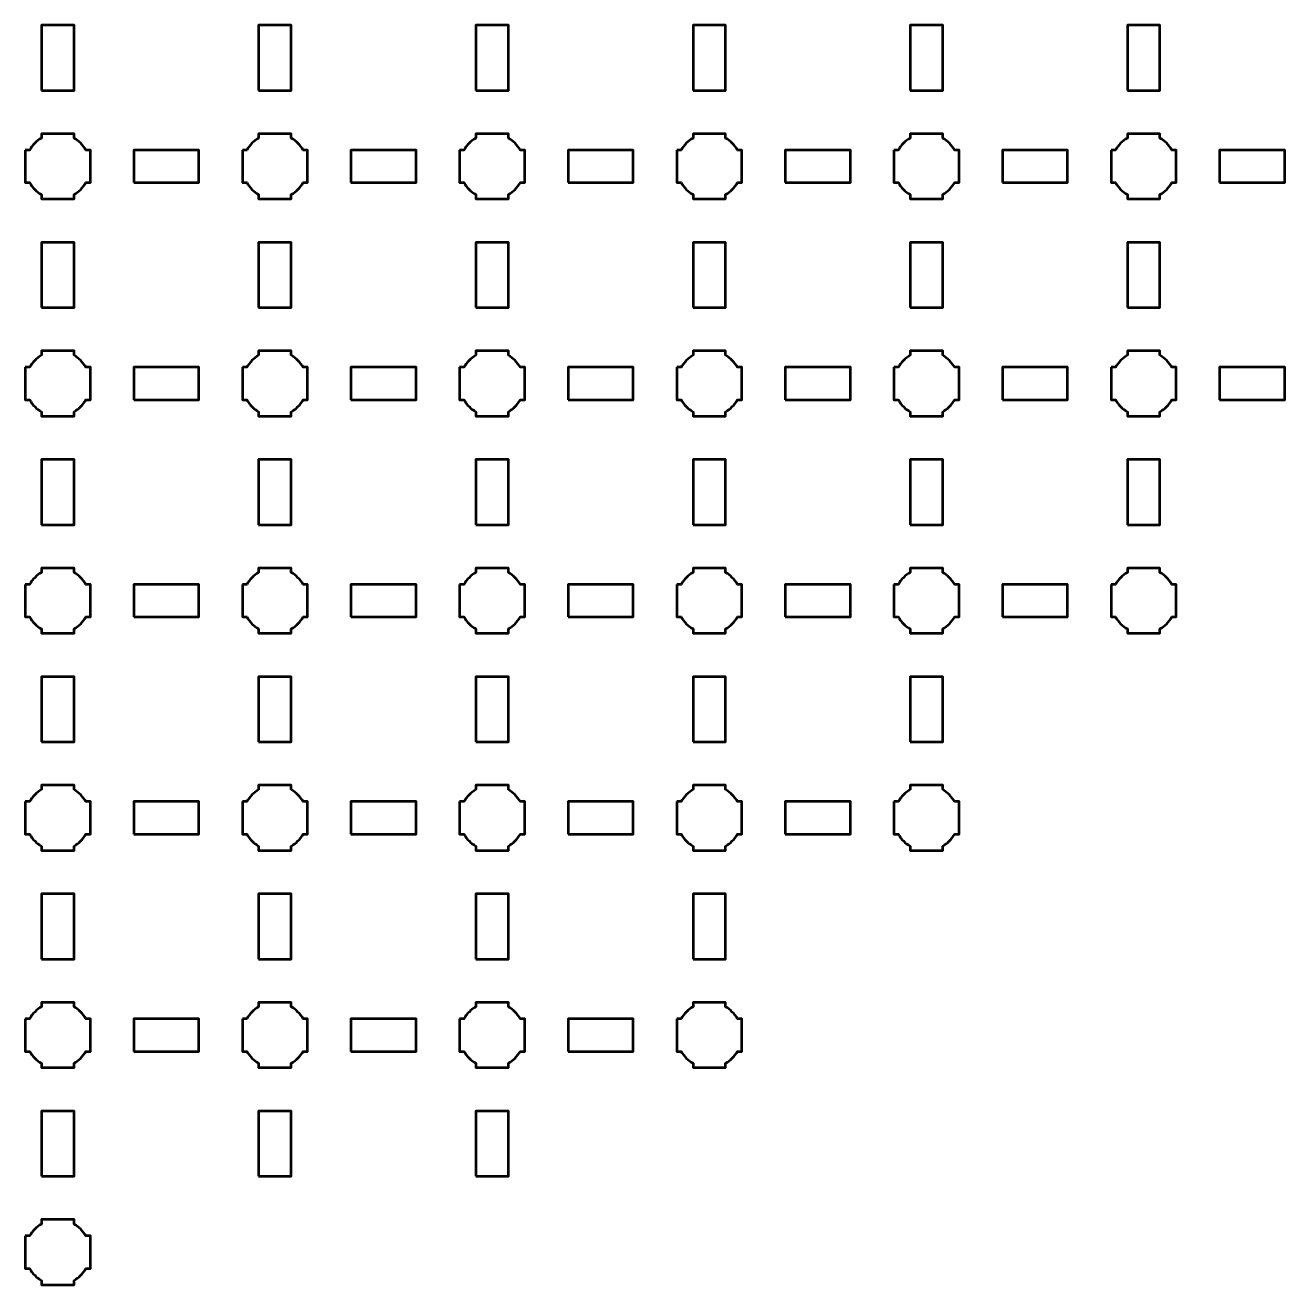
# Model space of a CAD drawing. Header units: centimetres. Extents: x -24.7 to 3.7, y -29.1 to -0.6.
# Drawn here: x -10.8 to 0.8, y -27.15 to -15.55 of the extents above; entities that cross this region are included whole.
import ezdxf

# ---------------------------------------------------------------- set-up
doc = ezdxf.new("R2010")
doc.units = ezdxf.units.CM
doc.header["$MEASUREMENT"] = 0
doc.layers.add('Layer 1', color=7, linetype='Continuous')

msp = doc.modelspace()

# ---------------------------------------------------------------- linework, layer by layer
at = {"layer": 'Layer 1', "lineweight": 53}
for points in [[(-10.65, -16.15), (-10.35, -16.15), (-10.35, -15.55), (-10.65, -15.55), (-10.65, -16.15)], [(-8.65, -16.15), (-8.35, -16.15), (-8.35, -15.55), (-8.65, -15.55), (-8.65, -16.15)], [(-6.65, -16.15), (-6.35, -16.15), (-6.35, -15.55), (-6.65, -15.55), (-6.65, -16.15)], [(-4.65, -16.15), (-4.35, -16.15), (-4.35, -15.55), (-4.65, -15.55), (-4.65, -16.15)], [(-2.65, -16.15), (-2.35, -16.15), (-2.35, -15.55), (-2.65, -15.55), (-2.65, -16.15)], [(-0.65, -16.15), (-0.35, -16.15), (-0.35, -15.55), (-0.65, -15.55), (-0.65, -16.15)], [(-9.8, -17), (-9.2, -17), (-9.2, -16.7), (-9.8, -16.7), (-9.8, -17)], [(-7.8, -17), (-7.2, -17), (-7.2, -16.7), (-7.8, -16.7), (-7.8, -17)], [(-5.8, -17), (-5.2, -17), (-5.2, -16.7), (-5.8, -16.7), (-5.8, -17)], [(-3.8, -17), (-3.2, -17), (-3.2, -16.7), (-3.8, -16.7), (-3.8, -17)], [(-1.8, -17), (-1.2, -17), (-1.2, -16.7), (-1.8, -16.7), (-1.8, -17)], [(0.2, -17), (0.8, -17), (0.8, -16.7), (0.2, -16.7), (0.2, -17)], [(-10.65, -18.15), (-10.35, -18.15), (-10.35, -17.55), (-10.65, -17.55), (-10.65, -18.15)], [(-8.65, -18.15), (-8.35, -18.15), (-8.35, -17.55), (-8.65, -17.55), (-8.65, -18.15)], [(-6.65, -18.15), (-6.35, -18.15), (-6.35, -17.55), (-6.65, -17.55), (-6.65, -18.15)], [(-4.65, -18.15), (-4.35, -18.15), (-4.35, -17.55), (-4.65, -17.55), (-4.65, -18.15)], [(-2.65, -18.15), (-2.35, -18.15), (-2.35, -17.55), (-2.65, -17.55), (-2.65, -18.15)], [(-0.65, -18.15), (-0.35, -18.15), (-0.35, -17.55), (-0.65, -17.55), (-0.65, -18.15)], [(-9.8, -19), (-9.2, -19), (-9.2, -18.7), (-9.8, -18.7), (-9.8, -19)], [(-7.8, -19), (-7.2, -19), (-7.2, -18.7), (-7.8, -18.7), (-7.8, -19)], [(-5.8, -19), (-5.2, -19), (-5.2, -18.7), (-5.8, -18.7), (-5.8, -19)], [(-3.8, -19), (-3.2, -19), (-3.2, -18.7), (-3.8, -18.7), (-3.8, -19)], [(-1.8, -19), (-1.2, -19), (-1.2, -18.7), (-1.8, -18.7), (-1.8, -19)], [(0.2, -19), (0.8, -19), (0.8, -18.7), (0.2, -18.7), (0.2, -19)], [(-10.65, -20.15), (-10.35, -20.15), (-10.35, -19.55), (-10.65, -19.55), (-10.65, -20.15)], [(-8.65, -20.15), (-8.35, -20.15), (-8.35, -19.55), (-8.65, -19.55), (-8.65, -20.15)], [(-6.65, -20.15), (-6.35, -20.15), (-6.35, -19.55), (-6.65, -19.55), (-6.65, -20.15)], [(-4.65, -20.15), (-4.35, -20.15), (-4.35, -19.55), (-4.65, -19.55), (-4.65, -20.15)], [(-2.65, -20.15), (-2.35, -20.15), (-2.35, -19.55), (-2.65, -19.55), (-2.65, -20.15)], [(-0.65, -20.15), (-0.35, -20.15), (-0.35, -19.55), (-0.65, -19.55), (-0.65, -20.15)], [(-9.8, -21), (-9.2, -21), (-9.2, -20.7), (-9.8, -20.7), (-9.8, -21)], [(-7.8, -21), (-7.2, -21), (-7.2, -20.7), (-7.8, -20.7), (-7.8, -21)], [(-5.8, -21), (-5.2, -21), (-5.2, -20.7), (-5.8, -20.7), (-5.8, -21)], [(-3.8, -21), (-3.2, -21), (-3.2, -20.7), (-3.8, -20.7), (-3.8, -21)], [(-1.8, -21), (-1.2, -21), (-1.2, -20.7), (-1.8, -20.7), (-1.8, -21)], [(-10.65, -22.15), (-10.35, -22.15), (-10.35, -21.55), (-10.65, -21.55), (-10.65, -22.15)], [(-8.65, -22.15), (-8.35, -22.15), (-8.35, -21.55), (-8.65, -21.55), (-8.65, -22.15)], [(-6.65, -22.15), (-6.35, -22.15), (-6.35, -21.55), (-6.65, -21.55), (-6.65, -22.15)], [(-4.65, -22.15), (-4.35, -22.15), (-4.35, -21.55), (-4.65, -21.55), (-4.65, -22.15)], [(-2.65, -22.15), (-2.35, -22.15), (-2.35, -21.55), (-2.65, -21.55), (-2.65, -22.15)], [(-9.8, -23), (-9.2, -23), (-9.2, -22.7), (-9.8, -22.7), (-9.8, -23)], [(-7.8, -23), (-7.2, -23), (-7.2, -22.7), (-7.8, -22.7), (-7.8, -23)], [(-5.8, -23), (-5.2, -23), (-5.2, -22.7), (-5.8, -22.7), (-5.8, -23)], [(-3.8, -23), (-3.2, -23), (-3.2, -22.7), (-3.8, -22.7), (-3.8, -23)], [(-10.65, -24.15), (-10.35, -24.15), (-10.35, -23.55), (-10.65, -23.55), (-10.65, -24.15)], [(-8.65, -24.15), (-8.35, -24.15), (-8.35, -23.55), (-8.65, -23.55), (-8.65, -24.15)], [(-6.65, -24.15), (-6.35, -24.15), (-6.35, -23.55), (-6.65, -23.55), (-6.65, -24.15)], [(-4.65, -24.15), (-4.35, -24.15), (-4.35, -23.55), (-4.65, -23.55), (-4.65, -24.15)], [(-9.8, -25), (-9.2, -25), (-9.2, -24.7), (-9.8, -24.7), (-9.8, -25)], [(-7.8, -25), (-7.2, -25), (-7.2, -24.7), (-7.8, -24.7), (-7.8, -25)], [(-5.8, -25), (-5.2, -25), (-5.2, -24.7), (-5.8, -24.7), (-5.8, -25)], [(-10.65, -26.15), (-10.35, -26.15), (-10.35, -25.55), (-10.65, -25.55), (-10.65, -26.15)], [(-8.65, -26.15), (-8.35, -26.15), (-8.35, -25.55), (-8.65, -25.55), (-8.65, -26.15)], [(-6.65, -26.15), (-6.35, -26.15), (-6.35, -25.55), (-6.65, -25.55), (-6.65, -26.15)]]:
    msp.add_lwpolyline(points, close=True, dxfattribs=at)
for points in [[(-10.8, -16.7), (-10.8, -16.7), (-10.75985, -16.7), (-10.75985, -16.7), (-10.75985, -16.7), (-10.7335, -16.65447), (-10.69553, -16.6165), (-10.65, -16.59015), (-10.65, -16.59015), (-10.65, -16.59015), (-10.65, -16.55), (-10.65, -16.55), (-10.65, -16.55), (-10.65, -16.55), (-10.5, -16.55), (-10.5, -16.55), (-10.5, -16.55), (-10.5, -16.55), (-10.35, -16.55), (-10.35, -16.55), (-10.35, -16.55), (-10.35, -16.55), (-10.35, -16.59015), (-10.35, -16.59015), (-10.35, -16.59015), (-10.30447, -16.6165), (-10.2665, -16.65447), (-10.24015, -16.7), (-10.24015, -16.7), (-10.24015, -16.7), (-10.2, -16.7), (-10.2, -16.7), (-10.2, -16.7), (-10.2, -16.7), (-10.2, -16.85), (-10.2, -16.85), (-10.2, -16.85), (-10.2, -16.85), (-10.2, -17), (-10.2, -17), (-10.2, -17), (-10.2, -17), (-10.24015, -17), (-10.24015, -17), (-10.24015, -17), (-10.2665, -17.04553), (-10.30447, -17.0835), (-10.35, -17.10985), (-10.35, -17.10985), (-10.35, -17.10985), (-10.35, -17.15), (-10.35, -17.15), (-10.35, -17.15), (-10.35, -17.15), (-10.5, -17.15), (-10.5, -17.15), (-10.5, -17.15), (-10.5, -17.15), (-10.65, -17.15), (-10.65, -17.15), (-10.65, -17.15), (-10.65, -17.15), (-10.65, -17.10985), (-10.65, -17.10985), (-10.65, -17.10985), (-10.69553, -17.0835), (-10.7335, -17.04553), (-10.75985, -17), (-10.75985, -17), (-10.75985, -17), (-10.8, -17), (-10.8, -17), (-10.8, -17), (-10.8, -17), (-10.8, -16.85), (-10.8, -16.85), (-10.8, -16.85), (-10.8, -16.85), (-10.8, -16.7), (-10.8, -16.7)], [(-8.8, -16.7), (-8.8, -16.7), (-8.75985, -16.7), (-8.75985, -16.7), (-8.75985, -16.7), (-8.7335, -16.65447), (-8.69553, -16.6165), (-8.65, -16.59015), (-8.65, -16.59015), (-8.65, -16.59015), (-8.65, -16.55), (-8.65, -16.55), (-8.65, -16.55), (-8.65, -16.55), (-8.5, -16.55), (-8.5, -16.55), (-8.5, -16.55), (-8.5, -16.55), (-8.35, -16.55), (-8.35, -16.55), (-8.35, -16.55), (-8.35, -16.55), (-8.35, -16.59015), (-8.35, -16.59015), (-8.35, -16.59015), (-8.30447, -16.6165), (-8.2665, -16.65447), (-8.24015, -16.7), (-8.24015, -16.7), (-8.24015, -16.7), (-8.2, -16.7), (-8.2, -16.7), (-8.2, -16.7), (-8.2, -16.7), (-8.2, -16.85), (-8.2, -16.85), (-8.2, -16.85), (-8.2, -16.85), (-8.2, -17), (-8.2, -17), (-8.2, -17), (-8.2, -17), (-8.24015, -17), (-8.24015, -17), (-8.24015, -17), (-8.2665, -17.04553), (-8.30447, -17.0835), (-8.35, -17.10985), (-8.35, -17.10985), (-8.35, -17.10985), (-8.35, -17.15), (-8.35, -17.15), (-8.35, -17.15), (-8.35, -17.15), (-8.5, -17.15), (-8.5, -17.15), (-8.5, -17.15), (-8.5, -17.15), (-8.65, -17.15), (-8.65, -17.15), (-8.65, -17.15), (-8.65, -17.15), (-8.65, -17.10985), (-8.65, -17.10985), (-8.65, -17.10985), (-8.69553, -17.0835), (-8.7335, -17.04553), (-8.75985, -17), (-8.75985, -17), (-8.75985, -17), (-8.8, -17), (-8.8, -17), (-8.8, -17), (-8.8, -17), (-8.8, -16.85), (-8.8, -16.85), (-8.8, -16.85), (-8.8, -16.85), (-8.8, -16.7), (-8.8, -16.7)], [(-6.8, -16.7), (-6.8, -16.7), (-6.75985, -16.7), (-6.75985, -16.7), (-6.75985, -16.7), (-6.7335, -16.65447), (-6.69553, -16.6165), (-6.65, -16.59015), (-6.65, -16.59015), (-6.65, -16.59015), (-6.65, -16.55), (-6.65, -16.55), (-6.65, -16.55), (-6.65, -16.55), (-6.5, -16.55), (-6.5, -16.55), (-6.5, -16.55), (-6.5, -16.55), (-6.35, -16.55), (-6.35, -16.55), (-6.35, -16.55), (-6.35, -16.55), (-6.35, -16.59015), (-6.35, -16.59015), (-6.35, -16.59015), (-6.30447, -16.6165), (-6.2665, -16.65447), (-6.24015, -16.7), (-6.24015, -16.7), (-6.24015, -16.7), (-6.2, -16.7), (-6.2, -16.7), (-6.2, -16.7), (-6.2, -16.7), (-6.2, -16.85), (-6.2, -16.85), (-6.2, -16.85), (-6.2, -16.85), (-6.2, -17), (-6.2, -17), (-6.2, -17), (-6.2, -17), (-6.24015, -17), (-6.24015, -17), (-6.24015, -17), (-6.2665, -17.04553), (-6.30447, -17.0835), (-6.35, -17.10985), (-6.35, -17.10985), (-6.35, -17.10985), (-6.35, -17.15), (-6.35, -17.15), (-6.35, -17.15), (-6.35, -17.15), (-6.5, -17.15), (-6.5, -17.15), (-6.5, -17.15), (-6.5, -17.15), (-6.65, -17.15), (-6.65, -17.15), (-6.65, -17.15), (-6.65, -17.15), (-6.65, -17.10985), (-6.65, -17.10985), (-6.65, -17.10985), (-6.69553, -17.0835), (-6.7335, -17.04553), (-6.75985, -17), (-6.75985, -17), (-6.75985, -17), (-6.8, -17), (-6.8, -17), (-6.8, -17), (-6.8, -17), (-6.8, -16.85), (-6.8, -16.85), (-6.8, -16.85), (-6.8, -16.85), (-6.8, -16.7), (-6.8, -16.7)], [(-4.8, -16.7), (-4.8, -16.7), (-4.75985, -16.7), (-4.75985, -16.7), (-4.75985, -16.7), (-4.7335, -16.65447), (-4.69553, -16.6165), (-4.65, -16.59015), (-4.65, -16.59015), (-4.65, -16.59015), (-4.65, -16.55), (-4.65, -16.55), (-4.65, -16.55), (-4.65, -16.55), (-4.5, -16.55), (-4.5, -16.55), (-4.5, -16.55), (-4.5, -16.55), (-4.35, -16.55), (-4.35, -16.55), (-4.35, -16.55), (-4.35, -16.55), (-4.35, -16.59015), (-4.35, -16.59015), (-4.35, -16.59015), (-4.30447, -16.6165), (-4.2665, -16.65447), (-4.24015, -16.7), (-4.24015, -16.7), (-4.24015, -16.7), (-4.2, -16.7), (-4.2, -16.7), (-4.2, -16.7), (-4.2, -16.7), (-4.2, -16.85), (-4.2, -16.85), (-4.2, -16.85), (-4.2, -16.85), (-4.2, -17), (-4.2, -17), (-4.2, -17), (-4.2, -17), (-4.24015, -17), (-4.24015, -17), (-4.24015, -17), (-4.2665, -17.04553), (-4.30447, -17.0835), (-4.35, -17.10985), (-4.35, -17.10985), (-4.35, -17.10985), (-4.35, -17.15), (-4.35, -17.15), (-4.35, -17.15), (-4.35, -17.15), (-4.5, -17.15), (-4.5, -17.15), (-4.5, -17.15), (-4.5, -17.15), (-4.65, -17.15), (-4.65, -17.15), (-4.65, -17.15), (-4.65, -17.15), (-4.65, -17.10985), (-4.65, -17.10985), (-4.65, -17.10985), (-4.69553, -17.0835), (-4.7335, -17.04553), (-4.75985, -17), (-4.75985, -17), (-4.75985, -17), (-4.8, -17), (-4.8, -17), (-4.8, -17), (-4.8, -17), (-4.8, -16.85), (-4.8, -16.85), (-4.8, -16.85), (-4.8, -16.85), (-4.8, -16.7), (-4.8, -16.7)], [(-2.8, -16.7), (-2.8, -16.7), (-2.75985, -16.7), (-2.75985, -16.7), (-2.75985, -16.7), (-2.7335, -16.65447), (-2.69553, -16.6165), (-2.65, -16.59015), (-2.65, -16.59015), (-2.65, -16.59015), (-2.65, -16.55), (-2.65, -16.55), (-2.65, -16.55), (-2.65, -16.55), (-2.5, -16.55), (-2.5, -16.55), (-2.5, -16.55), (-2.5, -16.55), (-2.35, -16.55), (-2.35, -16.55), (-2.35, -16.55), (-2.35, -16.55), (-2.35, -16.59015), (-2.35, -16.59015), (-2.35, -16.59015), (-2.30447, -16.6165), (-2.2665, -16.65447), (-2.24015, -16.7), (-2.24015, -16.7), (-2.24015, -16.7), (-2.2, -16.7), (-2.2, -16.7), (-2.2, -16.7), (-2.2, -16.7), (-2.2, -16.85), (-2.2, -16.85), (-2.2, -16.85), (-2.2, -16.85), (-2.2, -17), (-2.2, -17), (-2.2, -17), (-2.2, -17), (-2.24015, -17), (-2.24015, -17), (-2.24015, -17), (-2.2665, -17.04553), (-2.30447, -17.0835), (-2.35, -17.10985), (-2.35, -17.10985), (-2.35, -17.10985), (-2.35, -17.15), (-2.35, -17.15), (-2.35, -17.15), (-2.35, -17.15), (-2.5, -17.15), (-2.5, -17.15), (-2.5, -17.15), (-2.5, -17.15), (-2.65, -17.15), (-2.65, -17.15), (-2.65, -17.15), (-2.65, -17.15), (-2.65, -17.10985), (-2.65, -17.10985), (-2.65, -17.10985), (-2.69553, -17.0835), (-2.7335, -17.04553), (-2.75985, -17), (-2.75985, -17), (-2.75985, -17), (-2.8, -17), (-2.8, -17), (-2.8, -17), (-2.8, -17), (-2.8, -16.85), (-2.8, -16.85), (-2.8, -16.85), (-2.8, -16.85), (-2.8, -16.7), (-2.8, -16.7)], [(-0.8, -16.7), (-0.8, -16.7), (-0.75985, -16.7), (-0.75985, -16.7), (-0.75985, -16.7), (-0.7335, -16.65447), (-0.69553, -16.6165), (-0.65, -16.59015), (-0.65, -16.59015), (-0.65, -16.59015), (-0.65, -16.55), (-0.65, -16.55), (-0.65, -16.55), (-0.65, -16.55), (-0.5, -16.55), (-0.5, -16.55), (-0.5, -16.55), (-0.5, -16.55), (-0.35, -16.55), (-0.35, -16.55), (-0.35, -16.55), (-0.35, -16.55), (-0.35, -16.59015), (-0.35, -16.59015), (-0.35, -16.59015), (-0.30447, -16.6165), (-0.2665, -16.65447), (-0.24015, -16.7), (-0.24015, -16.7), (-0.24015, -16.7), (-0.2, -16.7), (-0.2, -16.7), (-0.2, -16.7), (-0.2, -16.7), (-0.2, -16.85), (-0.2, -16.85), (-0.2, -16.85), (-0.2, -16.85), (-0.2, -17), (-0.2, -17), (-0.2, -17), (-0.2, -17), (-0.24015, -17), (-0.24015, -17), (-0.24015, -17), (-0.2665, -17.04553), (-0.30447, -17.0835), (-0.35, -17.10985), (-0.35, -17.10985), (-0.35, -17.10985), (-0.35, -17.15), (-0.35, -17.15), (-0.35, -17.15), (-0.35, -17.15), (-0.5, -17.15), (-0.5, -17.15), (-0.5, -17.15), (-0.5, -17.15), (-0.65, -17.15), (-0.65, -17.15), (-0.65, -17.15), (-0.65, -17.15), (-0.65, -17.10985), (-0.65, -17.10985), (-0.65, -17.10985), (-0.69553, -17.0835), (-0.7335, -17.04553), (-0.75985, -17), (-0.75985, -17), (-0.75985, -17), (-0.8, -17), (-0.8, -17), (-0.8, -17), (-0.8, -17), (-0.8, -16.85), (-0.8, -16.85), (-0.8, -16.85), (-0.8, -16.85), (-0.8, -16.7), (-0.8, -16.7)], [(-10.8, -18.7), (-10.8, -18.7), (-10.75985, -18.7), (-10.75985, -18.7), (-10.75985, -18.7), (-10.7335, -18.65447), (-10.69553, -18.6165), (-10.65, -18.59015), (-10.65, -18.59015), (-10.65, -18.59015), (-10.65, -18.55), (-10.65, -18.55), (-10.65, -18.55), (-10.65, -18.55), (-10.5, -18.55), (-10.5, -18.55), (-10.5, -18.55), (-10.5, -18.55), (-10.35, -18.55), (-10.35, -18.55), (-10.35, -18.55), (-10.35, -18.55), (-10.35, -18.59015), (-10.35, -18.59015), (-10.35, -18.59015), (-10.30447, -18.6165), (-10.2665, -18.65447), (-10.24015, -18.7), (-10.24015, -18.7), (-10.24015, -18.7), (-10.2, -18.7), (-10.2, -18.7), (-10.2, -18.7), (-10.2, -18.7), (-10.2, -18.85), (-10.2, -18.85), (-10.2, -18.85), (-10.2, -18.85), (-10.2, -19), (-10.2, -19), (-10.2, -19), (-10.2, -19), (-10.24015, -19), (-10.24015, -19), (-10.24015, -19), (-10.2665, -19.04553), (-10.30447, -19.0835), (-10.35, -19.10985), (-10.35, -19.10985), (-10.35, -19.10985), (-10.35, -19.15), (-10.35, -19.15), (-10.35, -19.15), (-10.35, -19.15), (-10.5, -19.15), (-10.5, -19.15), (-10.5, -19.15), (-10.5, -19.15), (-10.65, -19.15), (-10.65, -19.15), (-10.65, -19.15), (-10.65, -19.15), (-10.65, -19.10985), (-10.65, -19.10985), (-10.65, -19.10985), (-10.69553, -19.0835), (-10.7335, -19.04553), (-10.75985, -19), (-10.75985, -19), (-10.75985, -19), (-10.8, -19), (-10.8, -19), (-10.8, -19), (-10.8, -19), (-10.8, -18.85), (-10.8, -18.85), (-10.8, -18.85), (-10.8, -18.85), (-10.8, -18.7), (-10.8, -18.7)], [(-8.8, -18.7), (-8.8, -18.7), (-8.75985, -18.7), (-8.75985, -18.7), (-8.75985, -18.7), (-8.7335, -18.65447), (-8.69553, -18.6165), (-8.65, -18.59015), (-8.65, -18.59015), (-8.65, -18.59015), (-8.65, -18.55), (-8.65, -18.55), (-8.65, -18.55), (-8.65, -18.55), (-8.5, -18.55), (-8.5, -18.55), (-8.5, -18.55), (-8.5, -18.55), (-8.35, -18.55), (-8.35, -18.55), (-8.35, -18.55), (-8.35, -18.55), (-8.35, -18.59015), (-8.35, -18.59015), (-8.35, -18.59015), (-8.30447, -18.6165), (-8.2665, -18.65447), (-8.24015, -18.7), (-8.24015, -18.7), (-8.24015, -18.7), (-8.2, -18.7), (-8.2, -18.7), (-8.2, -18.7), (-8.2, -18.7), (-8.2, -18.85), (-8.2, -18.85), (-8.2, -18.85), (-8.2, -18.85), (-8.2, -19), (-8.2, -19), (-8.2, -19), (-8.2, -19), (-8.24015, -19), (-8.24015, -19), (-8.24015, -19), (-8.2665, -19.04553), (-8.30447, -19.0835), (-8.35, -19.10985), (-8.35, -19.10985), (-8.35, -19.10985), (-8.35, -19.15), (-8.35, -19.15), (-8.35, -19.15), (-8.35, -19.15), (-8.5, -19.15), (-8.5, -19.15), (-8.5, -19.15), (-8.5, -19.15), (-8.65, -19.15), (-8.65, -19.15), (-8.65, -19.15), (-8.65, -19.15), (-8.65, -19.10985), (-8.65, -19.10985), (-8.65, -19.10985), (-8.69553, -19.0835), (-8.7335, -19.04553), (-8.75985, -19), (-8.75985, -19), (-8.75985, -19), (-8.8, -19), (-8.8, -19), (-8.8, -19), (-8.8, -19), (-8.8, -18.85), (-8.8, -18.85), (-8.8, -18.85), (-8.8, -18.85), (-8.8, -18.7), (-8.8, -18.7)], [(-6.8, -18.7), (-6.8, -18.7), (-6.75985, -18.7), (-6.75985, -18.7), (-6.75985, -18.7), (-6.7335, -18.65447), (-6.69553, -18.6165), (-6.65, -18.59015), (-6.65, -18.59015), (-6.65, -18.59015), (-6.65, -18.55), (-6.65, -18.55), (-6.65, -18.55), (-6.65, -18.55), (-6.5, -18.55), (-6.5, -18.55), (-6.5, -18.55), (-6.5, -18.55), (-6.35, -18.55), (-6.35, -18.55), (-6.35, -18.55), (-6.35, -18.55), (-6.35, -18.59015), (-6.35, -18.59015), (-6.35, -18.59015), (-6.30447, -18.6165), (-6.2665, -18.65447), (-6.24015, -18.7), (-6.24015, -18.7), (-6.24015, -18.7), (-6.2, -18.7), (-6.2, -18.7), (-6.2, -18.7), (-6.2, -18.7), (-6.2, -18.85), (-6.2, -18.85), (-6.2, -18.85), (-6.2, -18.85), (-6.2, -19), (-6.2, -19), (-6.2, -19), (-6.2, -19), (-6.24015, -19), (-6.24015, -19), (-6.24015, -19), (-6.2665, -19.04553), (-6.30447, -19.0835), (-6.35, -19.10985), (-6.35, -19.10985), (-6.35, -19.10985), (-6.35, -19.15), (-6.35, -19.15), (-6.35, -19.15), (-6.35, -19.15), (-6.5, -19.15), (-6.5, -19.15), (-6.5, -19.15), (-6.5, -19.15), (-6.65, -19.15), (-6.65, -19.15), (-6.65, -19.15), (-6.65, -19.15), (-6.65, -19.10985), (-6.65, -19.10985), (-6.65, -19.10985), (-6.69553, -19.0835), (-6.7335, -19.04553), (-6.75985, -19), (-6.75985, -19), (-6.75985, -19), (-6.8, -19), (-6.8, -19), (-6.8, -19), (-6.8, -19), (-6.8, -18.85), (-6.8, -18.85), (-6.8, -18.85), (-6.8, -18.85), (-6.8, -18.7), (-6.8, -18.7)], [(-4.8, -18.7), (-4.8, -18.7), (-4.75985, -18.7), (-4.75985, -18.7), (-4.75985, -18.7), (-4.7335, -18.65447), (-4.69553, -18.6165), (-4.65, -18.59015), (-4.65, -18.59015), (-4.65, -18.59015), (-4.65, -18.55), (-4.65, -18.55), (-4.65, -18.55), (-4.65, -18.55), (-4.5, -18.55), (-4.5, -18.55), (-4.5, -18.55), (-4.5, -18.55), (-4.35, -18.55), (-4.35, -18.55), (-4.35, -18.55), (-4.35, -18.55), (-4.35, -18.59015), (-4.35, -18.59015), (-4.35, -18.59015), (-4.30447, -18.6165), (-4.2665, -18.65447), (-4.24015, -18.7), (-4.24015, -18.7), (-4.24015, -18.7), (-4.2, -18.7), (-4.2, -18.7), (-4.2, -18.7), (-4.2, -18.7), (-4.2, -18.85), (-4.2, -18.85), (-4.2, -18.85), (-4.2, -18.85), (-4.2, -19), (-4.2, -19), (-4.2, -19), (-4.2, -19), (-4.24015, -19), (-4.24015, -19), (-4.24015, -19), (-4.2665, -19.04553), (-4.30447, -19.0835), (-4.35, -19.10985), (-4.35, -19.10985), (-4.35, -19.10985), (-4.35, -19.15), (-4.35, -19.15), (-4.35, -19.15), (-4.35, -19.15), (-4.5, -19.15), (-4.5, -19.15), (-4.5, -19.15), (-4.5, -19.15), (-4.65, -19.15), (-4.65, -19.15), (-4.65, -19.15), (-4.65, -19.15), (-4.65, -19.10985), (-4.65, -19.10985), (-4.65, -19.10985), (-4.69553, -19.0835), (-4.7335, -19.04553), (-4.75985, -19), (-4.75985, -19), (-4.75985, -19), (-4.8, -19), (-4.8, -19), (-4.8, -19), (-4.8, -19), (-4.8, -18.85), (-4.8, -18.85), (-4.8, -18.85), (-4.8, -18.85), (-4.8, -18.7), (-4.8, -18.7)], [(-2.8, -18.7), (-2.8, -18.7), (-2.75985, -18.7), (-2.75985, -18.7), (-2.75985, -18.7), (-2.7335, -18.65447), (-2.69553, -18.6165), (-2.65, -18.59015), (-2.65, -18.59015), (-2.65, -18.59015), (-2.65, -18.55), (-2.65, -18.55), (-2.65, -18.55), (-2.65, -18.55), (-2.5, -18.55), (-2.5, -18.55), (-2.5, -18.55), (-2.5, -18.55), (-2.35, -18.55), (-2.35, -18.55), (-2.35, -18.55), (-2.35, -18.55), (-2.35, -18.59015), (-2.35, -18.59015), (-2.35, -18.59015), (-2.30447, -18.6165), (-2.2665, -18.65447), (-2.24015, -18.7), (-2.24015, -18.7), (-2.24015, -18.7), (-2.2, -18.7), (-2.2, -18.7), (-2.2, -18.7), (-2.2, -18.7), (-2.2, -18.85), (-2.2, -18.85), (-2.2, -18.85), (-2.2, -18.85), (-2.2, -19), (-2.2, -19), (-2.2, -19), (-2.2, -19), (-2.24015, -19), (-2.24015, -19), (-2.24015, -19), (-2.2665, -19.04553), (-2.30447, -19.0835), (-2.35, -19.10985), (-2.35, -19.10985), (-2.35, -19.10985), (-2.35, -19.15), (-2.35, -19.15), (-2.35, -19.15), (-2.35, -19.15), (-2.5, -19.15), (-2.5, -19.15), (-2.5, -19.15), (-2.5, -19.15), (-2.65, -19.15), (-2.65, -19.15), (-2.65, -19.15), (-2.65, -19.15), (-2.65, -19.10985), (-2.65, -19.10985), (-2.65, -19.10985), (-2.69553, -19.0835), (-2.7335, -19.04553), (-2.75985, -19), (-2.75985, -19), (-2.75985, -19), (-2.8, -19), (-2.8, -19), (-2.8, -19), (-2.8, -19), (-2.8, -18.85), (-2.8, -18.85), (-2.8, -18.85), (-2.8, -18.85), (-2.8, -18.7), (-2.8, -18.7)], [(-0.8, -18.7), (-0.8, -18.7), (-0.75985, -18.7), (-0.75985, -18.7), (-0.75985, -18.7), (-0.7335, -18.65447), (-0.69553, -18.6165), (-0.65, -18.59015), (-0.65, -18.59015), (-0.65, -18.59015), (-0.65, -18.55), (-0.65, -18.55), (-0.65, -18.55), (-0.65, -18.55), (-0.5, -18.55), (-0.5, -18.55), (-0.5, -18.55), (-0.5, -18.55), (-0.35, -18.55), (-0.35, -18.55), (-0.35, -18.55), (-0.35, -18.55), (-0.35, -18.59015), (-0.35, -18.59015), (-0.35, -18.59015), (-0.30447, -18.6165), (-0.2665, -18.65447), (-0.24015, -18.7), (-0.24015, -18.7), (-0.24015, -18.7), (-0.2, -18.7), (-0.2, -18.7), (-0.2, -18.7), (-0.2, -18.7), (-0.2, -18.85), (-0.2, -18.85), (-0.2, -18.85), (-0.2, -18.85), (-0.2, -19), (-0.2, -19), (-0.2, -19), (-0.2, -19), (-0.24015, -19), (-0.24015, -19), (-0.24015, -19), (-0.2665, -19.04553), (-0.30447, -19.0835), (-0.35, -19.10985), (-0.35, -19.10985), (-0.35, -19.10985), (-0.35, -19.15), (-0.35, -19.15), (-0.35, -19.15), (-0.35, -19.15), (-0.5, -19.15), (-0.5, -19.15), (-0.5, -19.15), (-0.5, -19.15), (-0.65, -19.15), (-0.65, -19.15), (-0.65, -19.15), (-0.65, -19.15), (-0.65, -19.10985), (-0.65, -19.10985), (-0.65, -19.10985), (-0.69553, -19.0835), (-0.7335, -19.04553), (-0.75985, -19), (-0.75985, -19), (-0.75985, -19), (-0.8, -19), (-0.8, -19), (-0.8, -19), (-0.8, -19), (-0.8, -18.85), (-0.8, -18.85), (-0.8, -18.85), (-0.8, -18.85), (-0.8, -18.7), (-0.8, -18.7)], [(-10.8, -20.7), (-10.8, -20.7), (-10.75985, -20.7), (-10.75985, -20.7), (-10.75985, -20.7), (-10.7335, -20.65447), (-10.69553, -20.6165), (-10.65, -20.59015), (-10.65, -20.59015), (-10.65, -20.59015), (-10.65, -20.55), (-10.65, -20.55), (-10.65, -20.55), (-10.65, -20.55), (-10.5, -20.55), (-10.5, -20.55), (-10.5, -20.55), (-10.5, -20.55), (-10.35, -20.55), (-10.35, -20.55), (-10.35, -20.55), (-10.35, -20.55), (-10.35, -20.59015), (-10.35, -20.59015), (-10.35, -20.59015), (-10.30447, -20.6165), (-10.2665, -20.65447), (-10.24015, -20.7), (-10.24015, -20.7), (-10.24015, -20.7), (-10.2, -20.7), (-10.2, -20.7), (-10.2, -20.7), (-10.2, -20.7), (-10.2, -20.85), (-10.2, -20.85), (-10.2, -20.85), (-10.2, -20.85), (-10.2, -21), (-10.2, -21), (-10.2, -21), (-10.2, -21), (-10.24015, -21), (-10.24015, -21), (-10.24015, -21), (-10.2665, -21.04553), (-10.30447, -21.0835), (-10.35, -21.10985), (-10.35, -21.10985), (-10.35, -21.10985), (-10.35, -21.15), (-10.35, -21.15), (-10.35, -21.15), (-10.35, -21.15), (-10.5, -21.15), (-10.5, -21.15), (-10.5, -21.15), (-10.5, -21.15), (-10.65, -21.15), (-10.65, -21.15), (-10.65, -21.15), (-10.65, -21.15), (-10.65, -21.10985), (-10.65, -21.10985), (-10.65, -21.10985), (-10.69553, -21.0835), (-10.7335, -21.04553), (-10.75985, -21), (-10.75985, -21), (-10.75985, -21), (-10.8, -21), (-10.8, -21), (-10.8, -21), (-10.8, -21), (-10.8, -20.85), (-10.8, -20.85), (-10.8, -20.85), (-10.8, -20.85), (-10.8, -20.7), (-10.8, -20.7)], [(-8.8, -20.7), (-8.8, -20.7), (-8.75985, -20.7), (-8.75985, -20.7), (-8.75985, -20.7), (-8.7335, -20.65447), (-8.69553, -20.6165), (-8.65, -20.59015), (-8.65, -20.59015), (-8.65, -20.59015), (-8.65, -20.55), (-8.65, -20.55), (-8.65, -20.55), (-8.65, -20.55), (-8.5, -20.55), (-8.5, -20.55), (-8.5, -20.55), (-8.5, -20.55), (-8.35, -20.55), (-8.35, -20.55), (-8.35, -20.55), (-8.35, -20.55), (-8.35, -20.59015), (-8.35, -20.59015), (-8.35, -20.59015), (-8.30447, -20.6165), (-8.2665, -20.65447), (-8.24015, -20.7), (-8.24015, -20.7), (-8.24015, -20.7), (-8.2, -20.7), (-8.2, -20.7), (-8.2, -20.7), (-8.2, -20.7), (-8.2, -20.85), (-8.2, -20.85), (-8.2, -20.85), (-8.2, -20.85), (-8.2, -21), (-8.2, -21), (-8.2, -21), (-8.2, -21), (-8.24015, -21), (-8.24015, -21), (-8.24015, -21), (-8.2665, -21.04553), (-8.30447, -21.0835), (-8.35, -21.10985), (-8.35, -21.10985), (-8.35, -21.10985), (-8.35, -21.15), (-8.35, -21.15), (-8.35, -21.15), (-8.35, -21.15), (-8.5, -21.15), (-8.5, -21.15), (-8.5, -21.15), (-8.5, -21.15), (-8.65, -21.15), (-8.65, -21.15), (-8.65, -21.15), (-8.65, -21.15), (-8.65, -21.10985), (-8.65, -21.10985), (-8.65, -21.10985), (-8.69553, -21.0835), (-8.7335, -21.04553), (-8.75985, -21), (-8.75985, -21), (-8.75985, -21), (-8.8, -21), (-8.8, -21), (-8.8, -21), (-8.8, -21), (-8.8, -20.85), (-8.8, -20.85), (-8.8, -20.85), (-8.8, -20.85), (-8.8, -20.7), (-8.8, -20.7)], [(-6.8, -20.7), (-6.8, -20.7), (-6.75985, -20.7), (-6.75985, -20.7), (-6.75985, -20.7), (-6.7335, -20.65447), (-6.69553, -20.6165), (-6.65, -20.59015), (-6.65, -20.59015), (-6.65, -20.59015), (-6.65, -20.55), (-6.65, -20.55), (-6.65, -20.55), (-6.65, -20.55), (-6.5, -20.55), (-6.5, -20.55), (-6.5, -20.55), (-6.5, -20.55), (-6.35, -20.55), (-6.35, -20.55), (-6.35, -20.55), (-6.35, -20.55), (-6.35, -20.59015), (-6.35, -20.59015), (-6.35, -20.59015), (-6.30447, -20.6165), (-6.2665, -20.65447), (-6.24015, -20.7), (-6.24015, -20.7), (-6.24015, -20.7), (-6.2, -20.7), (-6.2, -20.7), (-6.2, -20.7), (-6.2, -20.7), (-6.2, -20.85), (-6.2, -20.85), (-6.2, -20.85), (-6.2, -20.85), (-6.2, -21), (-6.2, -21), (-6.2, -21), (-6.2, -21), (-6.24015, -21), (-6.24015, -21), (-6.24015, -21), (-6.2665, -21.04553), (-6.30447, -21.0835), (-6.35, -21.10985), (-6.35, -21.10985), (-6.35, -21.10985), (-6.35, -21.15), (-6.35, -21.15), (-6.35, -21.15), (-6.35, -21.15), (-6.5, -21.15), (-6.5, -21.15), (-6.5, -21.15), (-6.5, -21.15), (-6.65, -21.15), (-6.65, -21.15), (-6.65, -21.15), (-6.65, -21.15), (-6.65, -21.10985), (-6.65, -21.10985), (-6.65, -21.10985), (-6.69553, -21.0835), (-6.7335, -21.04553), (-6.75985, -21), (-6.75985, -21), (-6.75985, -21), (-6.8, -21), (-6.8, -21), (-6.8, -21), (-6.8, -21), (-6.8, -20.85), (-6.8, -20.85), (-6.8, -20.85), (-6.8, -20.85), (-6.8, -20.7), (-6.8, -20.7)], [(-4.8, -20.7), (-4.8, -20.7), (-4.75985, -20.7), (-4.75985, -20.7), (-4.75985, -20.7), (-4.7335, -20.65447), (-4.69553, -20.6165), (-4.65, -20.59015), (-4.65, -20.59015), (-4.65, -20.59015), (-4.65, -20.55), (-4.65, -20.55), (-4.65, -20.55), (-4.65, -20.55), (-4.5, -20.55), (-4.5, -20.55), (-4.5, -20.55), (-4.5, -20.55), (-4.35, -20.55), (-4.35, -20.55), (-4.35, -20.55), (-4.35, -20.55), (-4.35, -20.59015), (-4.35, -20.59015), (-4.35, -20.59015), (-4.30447, -20.6165), (-4.2665, -20.65447), (-4.24015, -20.7), (-4.24015, -20.7), (-4.24015, -20.7), (-4.2, -20.7), (-4.2, -20.7), (-4.2, -20.7), (-4.2, -20.7), (-4.2, -20.85), (-4.2, -20.85), (-4.2, -20.85), (-4.2, -20.85), (-4.2, -21), (-4.2, -21), (-4.2, -21), (-4.2, -21), (-4.24015, -21), (-4.24015, -21), (-4.24015, -21), (-4.2665, -21.04553), (-4.30447, -21.0835), (-4.35, -21.10985), (-4.35, -21.10985), (-4.35, -21.10985), (-4.35, -21.15), (-4.35, -21.15), (-4.35, -21.15), (-4.35, -21.15), (-4.5, -21.15), (-4.5, -21.15), (-4.5, -21.15), (-4.5, -21.15), (-4.65, -21.15), (-4.65, -21.15), (-4.65, -21.15), (-4.65, -21.15), (-4.65, -21.10985), (-4.65, -21.10985), (-4.65, -21.10985), (-4.69553, -21.0835), (-4.7335, -21.04553), (-4.75985, -21), (-4.75985, -21), (-4.75985, -21), (-4.8, -21), (-4.8, -21), (-4.8, -21), (-4.8, -21), (-4.8, -20.85), (-4.8, -20.85), (-4.8, -20.85), (-4.8, -20.85), (-4.8, -20.7), (-4.8, -20.7)], [(-2.8, -20.7), (-2.8, -20.7), (-2.75985, -20.7), (-2.75985, -20.7), (-2.75985, -20.7), (-2.7335, -20.65447), (-2.69553, -20.6165), (-2.65, -20.59015), (-2.65, -20.59015), (-2.65, -20.59015), (-2.65, -20.55), (-2.65, -20.55), (-2.65, -20.55), (-2.65, -20.55), (-2.5, -20.55), (-2.5, -20.55), (-2.5, -20.55), (-2.5, -20.55), (-2.35, -20.55), (-2.35, -20.55), (-2.35, -20.55), (-2.35, -20.55), (-2.35, -20.59015), (-2.35, -20.59015), (-2.35, -20.59015), (-2.30447, -20.6165), (-2.2665, -20.65447), (-2.24015, -20.7), (-2.24015, -20.7), (-2.24015, -20.7), (-2.2, -20.7), (-2.2, -20.7), (-2.2, -20.7), (-2.2, -20.7), (-2.2, -20.85), (-2.2, -20.85), (-2.2, -20.85), (-2.2, -20.85), (-2.2, -21), (-2.2, -21), (-2.2, -21), (-2.2, -21), (-2.24015, -21), (-2.24015, -21), (-2.24015, -21), (-2.2665, -21.04553), (-2.30447, -21.0835), (-2.35, -21.10985), (-2.35, -21.10985), (-2.35, -21.10985), (-2.35, -21.15), (-2.35, -21.15), (-2.35, -21.15), (-2.35, -21.15), (-2.5, -21.15), (-2.5, -21.15), (-2.5, -21.15), (-2.5, -21.15), (-2.65, -21.15), (-2.65, -21.15), (-2.65, -21.15), (-2.65, -21.15), (-2.65, -21.10985), (-2.65, -21.10985), (-2.65, -21.10985), (-2.69553, -21.0835), (-2.7335, -21.04553), (-2.75985, -21), (-2.75985, -21), (-2.75985, -21), (-2.8, -21), (-2.8, -21), (-2.8, -21), (-2.8, -21), (-2.8, -20.85), (-2.8, -20.85), (-2.8, -20.85), (-2.8, -20.85), (-2.8, -20.7), (-2.8, -20.7)], [(-0.8, -20.7), (-0.8, -20.7), (-0.75985, -20.7), (-0.75985, -20.7), (-0.75985, -20.7), (-0.7335, -20.65447), (-0.69553, -20.6165), (-0.65, -20.59015), (-0.65, -20.59015), (-0.65, -20.59015), (-0.65, -20.55), (-0.65, -20.55), (-0.65, -20.55), (-0.65, -20.55), (-0.5, -20.55), (-0.5, -20.55), (-0.5, -20.55), (-0.5, -20.55), (-0.35, -20.55), (-0.35, -20.55), (-0.35, -20.55), (-0.35, -20.55), (-0.35, -20.59015), (-0.35, -20.59015), (-0.35, -20.59015), (-0.30447, -20.6165), (-0.2665, -20.65447), (-0.24015, -20.7), (-0.24015, -20.7), (-0.24015, -20.7), (-0.2, -20.7), (-0.2, -20.7), (-0.2, -20.7), (-0.2, -20.7), (-0.2, -20.85), (-0.2, -20.85), (-0.2, -20.85), (-0.2, -20.85), (-0.2, -21), (-0.2, -21), (-0.2, -21), (-0.2, -21), (-0.24015, -21), (-0.24015, -21), (-0.24015, -21), (-0.2665, -21.04553), (-0.30447, -21.0835), (-0.35, -21.10985), (-0.35, -21.10985), (-0.35, -21.10985), (-0.35, -21.15), (-0.35, -21.15), (-0.35, -21.15), (-0.35, -21.15), (-0.5, -21.15), (-0.5, -21.15), (-0.5, -21.15), (-0.5, -21.15), (-0.65, -21.15), (-0.65, -21.15), (-0.65, -21.15), (-0.65, -21.15), (-0.65, -21.10985), (-0.65, -21.10985), (-0.65, -21.10985), (-0.69553, -21.0835), (-0.7335, -21.04553), (-0.75985, -21), (-0.75985, -21), (-0.75985, -21), (-0.8, -21), (-0.8, -21), (-0.8, -21), (-0.8, -21), (-0.8, -20.85), (-0.8, -20.85), (-0.8, -20.85), (-0.8, -20.85), (-0.8, -20.7), (-0.8, -20.7)], [(-10.8, -22.7), (-10.8, -22.7), (-10.75985, -22.7), (-10.75985, -22.7), (-10.75985, -22.7), (-10.7335, -22.65447), (-10.69553, -22.6165), (-10.65, -22.59015), (-10.65, -22.59015), (-10.65, -22.59015), (-10.65, -22.55), (-10.65, -22.55), (-10.65, -22.55), (-10.65, -22.55), (-10.5, -22.55), (-10.5, -22.55), (-10.5, -22.55), (-10.5, -22.55), (-10.35, -22.55), (-10.35, -22.55), (-10.35, -22.55), (-10.35, -22.55), (-10.35, -22.59015), (-10.35, -22.59015), (-10.35, -22.59015), (-10.30447, -22.6165), (-10.2665, -22.65447), (-10.24015, -22.7), (-10.24015, -22.7), (-10.24015, -22.7), (-10.2, -22.7), (-10.2, -22.7), (-10.2, -22.7), (-10.2, -22.7), (-10.2, -22.85), (-10.2, -22.85), (-10.2, -22.85), (-10.2, -22.85), (-10.2, -23), (-10.2, -23), (-10.2, -23), (-10.2, -23), (-10.24015, -23), (-10.24015, -23), (-10.24015, -23), (-10.2665, -23.04553), (-10.30447, -23.0835), (-10.35, -23.10985), (-10.35, -23.10985), (-10.35, -23.10985), (-10.35, -23.15), (-10.35, -23.15), (-10.35, -23.15), (-10.35, -23.15), (-10.5, -23.15), (-10.5, -23.15), (-10.5, -23.15), (-10.5, -23.15), (-10.65, -23.15), (-10.65, -23.15), (-10.65, -23.15), (-10.65, -23.15), (-10.65, -23.10985), (-10.65, -23.10985), (-10.65, -23.10985), (-10.69553, -23.0835), (-10.7335, -23.04553), (-10.75985, -23), (-10.75985, -23), (-10.75985, -23), (-10.8, -23), (-10.8, -23), (-10.8, -23), (-10.8, -23), (-10.8, -22.85), (-10.8, -22.85), (-10.8, -22.85), (-10.8, -22.85), (-10.8, -22.7), (-10.8, -22.7)], [(-8.8, -22.7), (-8.8, -22.7), (-8.75985, -22.7), (-8.75985, -22.7), (-8.75985, -22.7), (-8.7335, -22.65447), (-8.69553, -22.6165), (-8.65, -22.59015), (-8.65, -22.59015), (-8.65, -22.59015), (-8.65, -22.55), (-8.65, -22.55), (-8.65, -22.55), (-8.65, -22.55), (-8.5, -22.55), (-8.5, -22.55), (-8.5, -22.55), (-8.5, -22.55), (-8.35, -22.55), (-8.35, -22.55), (-8.35, -22.55), (-8.35, -22.55), (-8.35, -22.59015), (-8.35, -22.59015), (-8.35, -22.59015), (-8.30447, -22.6165), (-8.2665, -22.65447), (-8.24015, -22.7), (-8.24015, -22.7), (-8.24015, -22.7), (-8.2, -22.7), (-8.2, -22.7), (-8.2, -22.7), (-8.2, -22.7), (-8.2, -22.85), (-8.2, -22.85), (-8.2, -22.85), (-8.2, -22.85), (-8.2, -23), (-8.2, -23), (-8.2, -23), (-8.2, -23), (-8.24015, -23), (-8.24015, -23), (-8.24015, -23), (-8.2665, -23.04553), (-8.30447, -23.0835), (-8.35, -23.10985), (-8.35, -23.10985), (-8.35, -23.10985), (-8.35, -23.15), (-8.35, -23.15), (-8.35, -23.15), (-8.35, -23.15), (-8.5, -23.15), (-8.5, -23.15), (-8.5, -23.15), (-8.5, -23.15), (-8.65, -23.15), (-8.65, -23.15), (-8.65, -23.15), (-8.65, -23.15), (-8.65, -23.10985), (-8.65, -23.10985), (-8.65, -23.10985), (-8.69553, -23.0835), (-8.7335, -23.04553), (-8.75985, -23), (-8.75985, -23), (-8.75985, -23), (-8.8, -23), (-8.8, -23), (-8.8, -23), (-8.8, -23), (-8.8, -22.85), (-8.8, -22.85), (-8.8, -22.85), (-8.8, -22.85), (-8.8, -22.7), (-8.8, -22.7)], [(-6.8, -22.7), (-6.8, -22.7), (-6.75985, -22.7), (-6.75985, -22.7), (-6.75985, -22.7), (-6.7335, -22.65447), (-6.69553, -22.6165), (-6.65, -22.59015), (-6.65, -22.59015), (-6.65, -22.59015), (-6.65, -22.55), (-6.65, -22.55), (-6.65, -22.55), (-6.65, -22.55), (-6.5, -22.55), (-6.5, -22.55), (-6.5, -22.55), (-6.5, -22.55), (-6.35, -22.55), (-6.35, -22.55), (-6.35, -22.55), (-6.35, -22.55), (-6.35, -22.59015), (-6.35, -22.59015), (-6.35, -22.59015), (-6.30447, -22.6165), (-6.2665, -22.65447), (-6.24015, -22.7), (-6.24015, -22.7), (-6.24015, -22.7), (-6.2, -22.7), (-6.2, -22.7), (-6.2, -22.7), (-6.2, -22.7), (-6.2, -22.85), (-6.2, -22.85), (-6.2, -22.85), (-6.2, -22.85), (-6.2, -23), (-6.2, -23), (-6.2, -23), (-6.2, -23), (-6.24015, -23), (-6.24015, -23), (-6.24015, -23), (-6.2665, -23.04553), (-6.30447, -23.0835), (-6.35, -23.10985), (-6.35, -23.10985), (-6.35, -23.10985), (-6.35, -23.15), (-6.35, -23.15), (-6.35, -23.15), (-6.35, -23.15), (-6.5, -23.15), (-6.5, -23.15), (-6.5, -23.15), (-6.5, -23.15), (-6.65, -23.15), (-6.65, -23.15), (-6.65, -23.15), (-6.65, -23.15), (-6.65, -23.10985), (-6.65, -23.10985), (-6.65, -23.10985), (-6.69553, -23.0835), (-6.7335, -23.04553), (-6.75985, -23), (-6.75985, -23), (-6.75985, -23), (-6.8, -23), (-6.8, -23), (-6.8, -23), (-6.8, -23), (-6.8, -22.85), (-6.8, -22.85), (-6.8, -22.85), (-6.8, -22.85), (-6.8, -22.7), (-6.8, -22.7)], [(-4.8, -22.7), (-4.8, -22.7), (-4.75985, -22.7), (-4.75985, -22.7), (-4.75985, -22.7), (-4.7335, -22.65447), (-4.69553, -22.6165), (-4.65, -22.59015), (-4.65, -22.59015), (-4.65, -22.59015), (-4.65, -22.55), (-4.65, -22.55), (-4.65, -22.55), (-4.65, -22.55), (-4.5, -22.55), (-4.5, -22.55), (-4.5, -22.55), (-4.5, -22.55), (-4.35, -22.55), (-4.35, -22.55), (-4.35, -22.55), (-4.35, -22.55), (-4.35, -22.59015), (-4.35, -22.59015), (-4.35, -22.59015), (-4.30447, -22.6165), (-4.2665, -22.65447), (-4.24015, -22.7), (-4.24015, -22.7), (-4.24015, -22.7), (-4.2, -22.7), (-4.2, -22.7), (-4.2, -22.7), (-4.2, -22.7), (-4.2, -22.85), (-4.2, -22.85), (-4.2, -22.85), (-4.2, -22.85), (-4.2, -23), (-4.2, -23), (-4.2, -23), (-4.2, -23), (-4.24015, -23), (-4.24015, -23), (-4.24015, -23), (-4.2665, -23.04553), (-4.30447, -23.0835), (-4.35, -23.10985), (-4.35, -23.10985), (-4.35, -23.10985), (-4.35, -23.15), (-4.35, -23.15), (-4.35, -23.15), (-4.35, -23.15), (-4.5, -23.15), (-4.5, -23.15), (-4.5, -23.15), (-4.5, -23.15), (-4.65, -23.15), (-4.65, -23.15), (-4.65, -23.15), (-4.65, -23.15), (-4.65, -23.10985), (-4.65, -23.10985), (-4.65, -23.10985), (-4.69553, -23.0835), (-4.7335, -23.04553), (-4.75985, -23), (-4.75985, -23), (-4.75985, -23), (-4.8, -23), (-4.8, -23), (-4.8, -23), (-4.8, -23), (-4.8, -22.85), (-4.8, -22.85), (-4.8, -22.85), (-4.8, -22.85), (-4.8, -22.7), (-4.8, -22.7)], [(-2.8, -22.7), (-2.8, -22.7), (-2.75985, -22.7), (-2.75985, -22.7), (-2.75985, -22.7), (-2.7335, -22.65447), (-2.69553, -22.6165), (-2.65, -22.59015), (-2.65, -22.59015), (-2.65, -22.59015), (-2.65, -22.55), (-2.65, -22.55), (-2.65, -22.55), (-2.65, -22.55), (-2.5, -22.55), (-2.5, -22.55), (-2.5, -22.55), (-2.5, -22.55), (-2.35, -22.55), (-2.35, -22.55), (-2.35, -22.55), (-2.35, -22.55), (-2.35, -22.59015), (-2.35, -22.59015), (-2.35, -22.59015), (-2.30447, -22.6165), (-2.2665, -22.65447), (-2.24015, -22.7), (-2.24015, -22.7), (-2.24015, -22.7), (-2.2, -22.7), (-2.2, -22.7), (-2.2, -22.7), (-2.2, -22.7), (-2.2, -22.85), (-2.2, -22.85), (-2.2, -22.85), (-2.2, -22.85), (-2.2, -23), (-2.2, -23), (-2.2, -23), (-2.2, -23), (-2.24015, -23), (-2.24015, -23), (-2.24015, -23), (-2.2665, -23.04553), (-2.30447, -23.0835), (-2.35, -23.10985), (-2.35, -23.10985), (-2.35, -23.10985), (-2.35, -23.15), (-2.35, -23.15), (-2.35, -23.15), (-2.35, -23.15), (-2.5, -23.15), (-2.5, -23.15), (-2.5, -23.15), (-2.5, -23.15), (-2.65, -23.15), (-2.65, -23.15), (-2.65, -23.15), (-2.65, -23.15), (-2.65, -23.10985), (-2.65, -23.10985), (-2.65, -23.10985), (-2.69553, -23.0835), (-2.7335, -23.04553), (-2.75985, -23), (-2.75985, -23), (-2.75985, -23), (-2.8, -23), (-2.8, -23), (-2.8, -23), (-2.8, -23), (-2.8, -22.85), (-2.8, -22.85), (-2.8, -22.85), (-2.8, -22.85), (-2.8, -22.7), (-2.8, -22.7)], [(-10.8, -24.7), (-10.8, -24.7), (-10.75985, -24.7), (-10.75985, -24.7), (-10.75985, -24.7), (-10.7335, -24.65447), (-10.69553, -24.6165), (-10.65, -24.59015), (-10.65, -24.59015), (-10.65, -24.59015), (-10.65, -24.55), (-10.65, -24.55), (-10.65, -24.55), (-10.65, -24.55), (-10.5, -24.55), (-10.5, -24.55), (-10.5, -24.55), (-10.5, -24.55), (-10.35, -24.55), (-10.35, -24.55), (-10.35, -24.55), (-10.35, -24.55), (-10.35, -24.59015), (-10.35, -24.59015), (-10.35, -24.59015), (-10.30447, -24.6165), (-10.2665, -24.65447), (-10.24015, -24.7), (-10.24015, -24.7), (-10.24015, -24.7), (-10.2, -24.7), (-10.2, -24.7), (-10.2, -24.7), (-10.2, -24.7), (-10.2, -24.85), (-10.2, -24.85), (-10.2, -24.85), (-10.2, -24.85), (-10.2, -25), (-10.2, -25), (-10.2, -25), (-10.2, -25), (-10.24015, -25), (-10.24015, -25), (-10.24015, -25), (-10.2665, -25.04553), (-10.30447, -25.0835), (-10.35, -25.10985), (-10.35, -25.10985), (-10.35, -25.10985), (-10.35, -25.15), (-10.35, -25.15), (-10.35, -25.15), (-10.35, -25.15), (-10.5, -25.15), (-10.5, -25.15), (-10.5, -25.15), (-10.5, -25.15), (-10.65, -25.15), (-10.65, -25.15), (-10.65, -25.15), (-10.65, -25.15), (-10.65, -25.10985), (-10.65, -25.10985), (-10.65, -25.10985), (-10.69553, -25.0835), (-10.7335, -25.04553), (-10.75985, -25), (-10.75985, -25), (-10.75985, -25), (-10.8, -25), (-10.8, -25), (-10.8, -25), (-10.8, -25), (-10.8, -24.85), (-10.8, -24.85), (-10.8, -24.85), (-10.8, -24.85), (-10.8, -24.7), (-10.8, -24.7)], [(-8.8, -24.7), (-8.8, -24.7), (-8.75985, -24.7), (-8.75985, -24.7), (-8.75985, -24.7), (-8.7335, -24.65447), (-8.69553, -24.6165), (-8.65, -24.59015), (-8.65, -24.59015), (-8.65, -24.59015), (-8.65, -24.55), (-8.65, -24.55), (-8.65, -24.55), (-8.65, -24.55), (-8.5, -24.55), (-8.5, -24.55), (-8.5, -24.55), (-8.5, -24.55), (-8.35, -24.55), (-8.35, -24.55), (-8.35, -24.55), (-8.35, -24.55), (-8.35, -24.59015), (-8.35, -24.59015), (-8.35, -24.59015), (-8.30447, -24.6165), (-8.2665, -24.65447), (-8.24015, -24.7), (-8.24015, -24.7), (-8.24015, -24.7), (-8.2, -24.7), (-8.2, -24.7), (-8.2, -24.7), (-8.2, -24.7), (-8.2, -24.85), (-8.2, -24.85), (-8.2, -24.85), (-8.2, -24.85), (-8.2, -25), (-8.2, -25), (-8.2, -25), (-8.2, -25), (-8.24015, -25), (-8.24015, -25), (-8.24015, -25), (-8.2665, -25.04553), (-8.30447, -25.0835), (-8.35, -25.10985), (-8.35, -25.10985), (-8.35, -25.10985), (-8.35, -25.15), (-8.35, -25.15), (-8.35, -25.15), (-8.35, -25.15), (-8.5, -25.15), (-8.5, -25.15), (-8.5, -25.15), (-8.5, -25.15), (-8.65, -25.15), (-8.65, -25.15), (-8.65, -25.15), (-8.65, -25.15), (-8.65, -25.10985), (-8.65, -25.10985), (-8.65, -25.10985), (-8.69553, -25.0835), (-8.7335, -25.04553), (-8.75985, -25), (-8.75985, -25), (-8.75985, -25), (-8.8, -25), (-8.8, -25), (-8.8, -25), (-8.8, -25), (-8.8, -24.85), (-8.8, -24.85), (-8.8, -24.85), (-8.8, -24.85), (-8.8, -24.7), (-8.8, -24.7)], [(-6.8, -24.7), (-6.8, -24.7), (-6.75985, -24.7), (-6.75985, -24.7), (-6.75985, -24.7), (-6.7335, -24.65447), (-6.69553, -24.6165), (-6.65, -24.59015), (-6.65, -24.59015), (-6.65, -24.59015), (-6.65, -24.55), (-6.65, -24.55), (-6.65, -24.55), (-6.65, -24.55), (-6.5, -24.55), (-6.5, -24.55), (-6.5, -24.55), (-6.5, -24.55), (-6.35, -24.55), (-6.35, -24.55), (-6.35, -24.55), (-6.35, -24.55), (-6.35, -24.59015), (-6.35, -24.59015), (-6.35, -24.59015), (-6.30447, -24.6165), (-6.2665, -24.65447), (-6.24015, -24.7), (-6.24015, -24.7), (-6.24015, -24.7), (-6.2, -24.7), (-6.2, -24.7), (-6.2, -24.7), (-6.2, -24.7), (-6.2, -24.85), (-6.2, -24.85), (-6.2, -24.85), (-6.2, -24.85), (-6.2, -25), (-6.2, -25), (-6.2, -25), (-6.2, -25), (-6.24015, -25), (-6.24015, -25), (-6.24015, -25), (-6.2665, -25.04553), (-6.30447, -25.0835), (-6.35, -25.10985), (-6.35, -25.10985), (-6.35, -25.10985), (-6.35, -25.15), (-6.35, -25.15), (-6.35, -25.15), (-6.35, -25.15), (-6.5, -25.15), (-6.5, -25.15), (-6.5, -25.15), (-6.5, -25.15), (-6.65, -25.15), (-6.65, -25.15), (-6.65, -25.15), (-6.65, -25.15), (-6.65, -25.10985), (-6.65, -25.10985), (-6.65, -25.10985), (-6.69553, -25.0835), (-6.7335, -25.04553), (-6.75985, -25), (-6.75985, -25), (-6.75985, -25), (-6.8, -25), (-6.8, -25), (-6.8, -25), (-6.8, -25), (-6.8, -24.85), (-6.8, -24.85), (-6.8, -24.85), (-6.8, -24.85), (-6.8, -24.7), (-6.8, -24.7)], [(-4.8, -24.7), (-4.8, -24.7), (-4.75985, -24.7), (-4.75985, -24.7), (-4.75985, -24.7), (-4.7335, -24.65447), (-4.69553, -24.6165), (-4.65, -24.59015), (-4.65, -24.59015), (-4.65, -24.59015), (-4.65, -24.55), (-4.65, -24.55), (-4.65, -24.55), (-4.65, -24.55), (-4.5, -24.55), (-4.5, -24.55), (-4.5, -24.55), (-4.5, -24.55), (-4.35, -24.55), (-4.35, -24.55), (-4.35, -24.55), (-4.35, -24.55), (-4.35, -24.59015), (-4.35, -24.59015), (-4.35, -24.59015), (-4.30447, -24.6165), (-4.2665, -24.65447), (-4.24015, -24.7), (-4.24015, -24.7), (-4.24015, -24.7), (-4.2, -24.7), (-4.2, -24.7), (-4.2, -24.7), (-4.2, -24.7), (-4.2, -24.85), (-4.2, -24.85), (-4.2, -24.85), (-4.2, -24.85), (-4.2, -25), (-4.2, -25), (-4.2, -25), (-4.2, -25), (-4.24015, -25), (-4.24015, -25), (-4.24015, -25), (-4.2665, -25.04553), (-4.30447, -25.0835), (-4.35, -25.10985), (-4.35, -25.10985), (-4.35, -25.10985), (-4.35, -25.15), (-4.35, -25.15), (-4.35, -25.15), (-4.35, -25.15), (-4.5, -25.15), (-4.5, -25.15), (-4.5, -25.15), (-4.5, -25.15), (-4.65, -25.15), (-4.65, -25.15), (-4.65, -25.15), (-4.65, -25.15), (-4.65, -25.10985), (-4.65, -25.10985), (-4.65, -25.10985), (-4.69553, -25.0835), (-4.7335, -25.04553), (-4.75985, -25), (-4.75985, -25), (-4.75985, -25), (-4.8, -25), (-4.8, -25), (-4.8, -25), (-4.8, -25), (-4.8, -24.85), (-4.8, -24.85), (-4.8, -24.85), (-4.8, -24.85), (-4.8, -24.7), (-4.8, -24.7)], [(-10.8, -26.7), (-10.8, -26.7), (-10.75985, -26.7), (-10.75985, -26.7), (-10.75985, -26.7), (-10.7335, -26.65447), (-10.69553, -26.6165), (-10.65, -26.59015), (-10.65, -26.59015), (-10.65, -26.59015), (-10.65, -26.55), (-10.65, -26.55), (-10.65, -26.55), (-10.65, -26.55), (-10.5, -26.55), (-10.5, -26.55), (-10.5, -26.55), (-10.5, -26.55), (-10.35, -26.55), (-10.35, -26.55), (-10.35, -26.55), (-10.35, -26.55), (-10.35, -26.59015), (-10.35, -26.59015), (-10.35, -26.59015), (-10.30447, -26.6165), (-10.2665, -26.65447), (-10.24015, -26.7), (-10.24015, -26.7), (-10.24015, -26.7), (-10.2, -26.7), (-10.2, -26.7), (-10.2, -26.7), (-10.2, -26.7), (-10.2, -26.85), (-10.2, -26.85), (-10.2, -26.85), (-10.2, -26.85), (-10.2, -27), (-10.2, -27), (-10.2, -27), (-10.2, -27), (-10.24015, -27), (-10.24015, -27), (-10.24015, -27), (-10.2665, -27.04553), (-10.30447, -27.0835), (-10.35, -27.10985), (-10.35, -27.10985), (-10.35, -27.10985), (-10.35, -27.15), (-10.35, -27.15), (-10.35, -27.15), (-10.35, -27.15), (-10.5, -27.15), (-10.5, -27.15), (-10.5, -27.15), (-10.5, -27.15), (-10.65, -27.15), (-10.65, -27.15), (-10.65, -27.15), (-10.65, -27.15), (-10.65, -27.10985), (-10.65, -27.10985), (-10.65, -27.10985), (-10.69553, -27.0835), (-10.7335, -27.04553), (-10.75985, -27), (-10.75985, -27), (-10.75985, -27), (-10.8, -27), (-10.8, -27), (-10.8, -27), (-10.8, -27), (-10.8, -26.85), (-10.8, -26.85), (-10.8, -26.85), (-10.8, -26.85), (-10.8, -26.7), (-10.8, -26.7)]]:
    msp.add_open_spline(points, degree=3, knots=[0, 0, 0, 0, 0.05, 0.05, 0.05, 0.05, 0.1, 0.1, 0.1, 0.1, 0.15, 0.15, 0.15, 0.15, 0.2, 0.2, 0.2, 0.2, 0.25, 0.25, 0.25, 0.25, 0.3, 0.3, 0.3, 0.3, 0.35, 0.35, 0.35, 0.35, 0.4, 0.4, 0.4, 0.4, 0.45, 0.45, 0.45, 0.45, 0.5, 0.5, 0.5, 0.5, 0.55, 0.55, 0.55, 0.55, 0.6, 0.6, 0.6, 0.6, 0.65, 0.65, 0.65, 0.65, 0.7, 0.7, 0.7, 0.7, 0.75, 0.75, 0.75, 0.75, 0.8, 0.8, 0.8, 0.8, 0.85, 0.85, 0.85, 0.85, 0.9, 0.9, 0.9, 0.9, 0.95, 0.95, 0.95, 0.95, 1, 1, 1, 1], dxfattribs=at)

doc.saveas('drawing.dxf')
